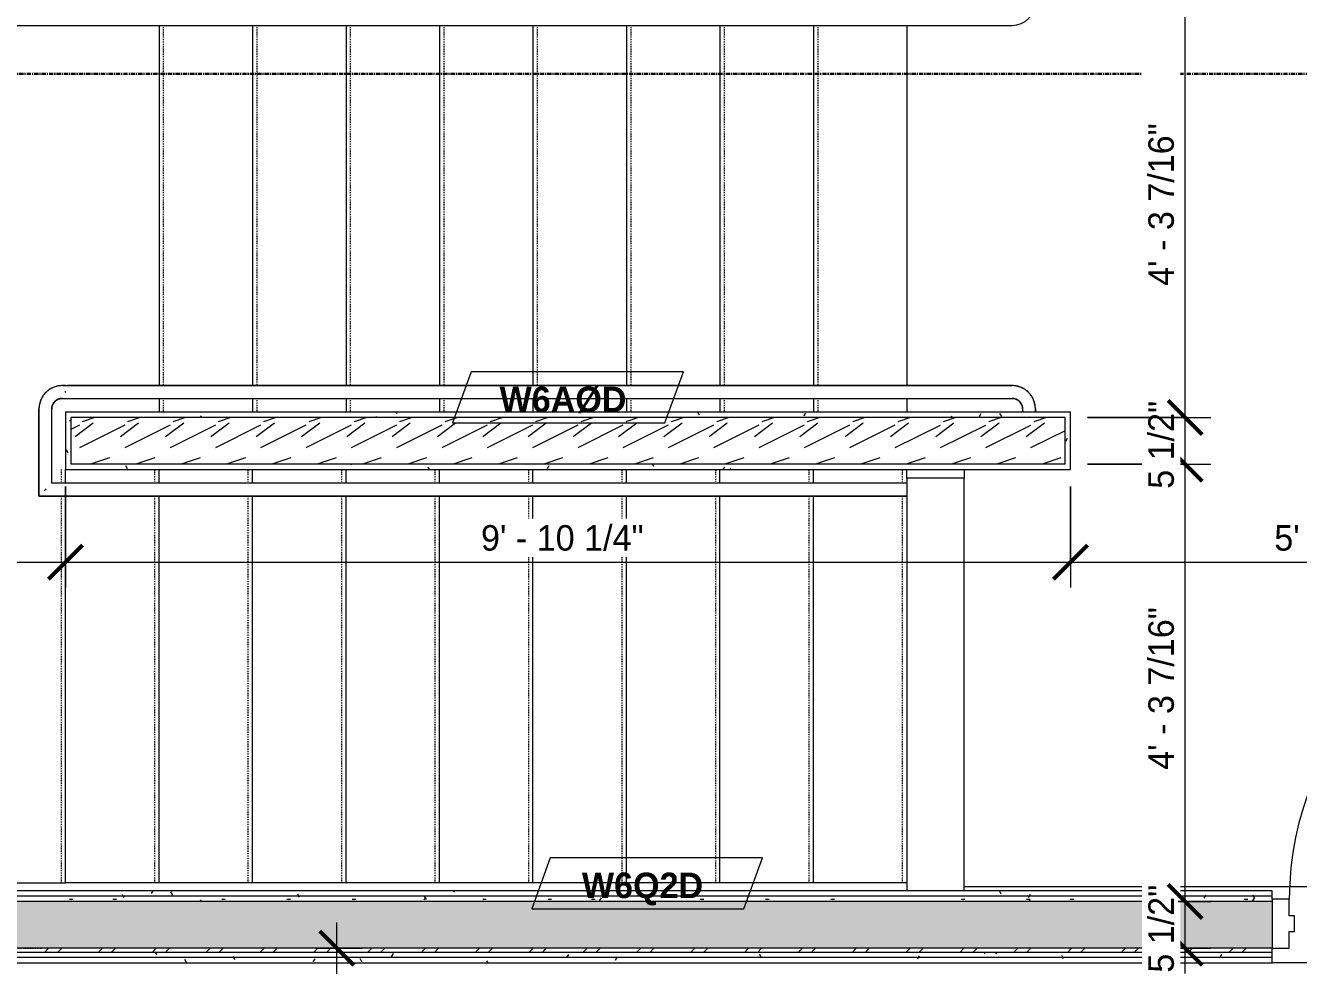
# Model space of a CAD drawing. Header units: inches. Extents: x -4058 to -1781, y 9814 to 12289.
# Drawn here: x -3776 to -3626.2, y 11430.3 to 11540.9 of the extents above; entities that cross this region are included whole.
import ezdxf

# ---------------------------------------------------------------- set-up
doc = ezdxf.new("R2010")
doc.units = ezdxf.units.IN
doc.header["$MEASUREMENT"] = 0
for name, pattern in [('Dash 3_32_', [0.1875, 0.09375, -0.09375]), ('Grid Line 1_2_', [0.875, 0.5, -0.125, 0.125, -0.125]), ('Grid Line 1_2__2_', [0.875, 0.5, -0.125, 0.125, -0.125]), ('Overhead 1_16_', [0.101562, 0.0625, -0.039062])]:
    doc.linetypes.add(name, pattern=pattern)
for name, color, linetype, lineweight in [('0-1', 7, 'Continuous', 5), ('0-2', 7, 'Continuous', 9), ('A-ANNO-DIMS', 211, 'Continuous', 9), ('A-ANNO-DIMS-32', 211, 'Continuous', 9), ('A-DETL-1', 90, 'Dash 3_32_', 9), ('A-DOOR-1', 7, 'Continuous', 9), ('A-DOOR-FRAM-1', 7, 'Continuous', 9), ('A-FLOR-1', 7, 'Continuous', 9), ('A-FLOR-HRAL-1', 7, 'Continuous', 9), ('A-WALL-1', 7, 'Continuous', 9), ('A-WALL-IDEN', 211, 'Continuous', 9), ('A-WALL-PATT-1', 9, 'Continuous', 9), ('I-WALL-2', 7, 'Continuous', 9), ('Q-CASE-1', 7, 'Continuous', 9), ('S-GRID-1', 1, 'Grid Line 1_2_', 9), ('S-GRID-2', 1, 'Grid Line 1_2__2_', 30), ('S-STRS-1', 7, 'Continuous', 9), ('S-STRS-2', 7, 'Overhead 1_16_', 9)]:
    doc.layers.add(name, color=color, linetype=linetype, lineweight=lineweight)
doc.styles.add('Century Gothic', font='ufonts.com_century-gothic.ttf', dxfattribs={"height": 3})
doc.styles.add('Century Gothic_B', font='GOTHICB.TTF', dxfattribs={"height": 3})
doc.dimstyles.new('THE_DIMENSION_STRING_4', dxfattribs={"dimscale": 12, "dimtxt": 3.132505, "dimasz": 0.333333, "dimexe": 0.25, "dimexo": 0.166667, "dimgap": 0.041667, "dimtad": 1, "dimdec": 4, "dimrnd": 0.0625, "dimzin": 3, "dimdsep": 46, "dimlunit": 4, "dimtxsty": 'Century Gothic', "dimblk1": 'OBLIQUE', "dimblk2": 'OBLIQUE', "dimsah": 1, "dimcen": 0.09, "dimdle": 0.25, "dimazin": 0, "dimtfac": 1, "dimtdec": 4, "dimtix": 1, "dimtmove": 0, "dimatfit": 3, "dimfxl": 1, "dimtvp": 1, "dimtfill": 1, "dimfrac": 2, "dimtolj": 1, "dimtzin": 0, "dimarcsym": 2})
doc.dimstyles.new('THE_DIMENSION_STRING_5', dxfattribs={"dimscale": 12, "dimtxt": 3.132505, "dimasz": 0.333333, "dimexe": 0.25, "dimexo": 0.166667, "dimgap": 0.041667, "dimtad": 1, "dimdec": 4, "dimrnd": 0.0625, "dimzin": 3, "dimdsep": 46, "dimlunit": 4, "dimtxsty": 'Century Gothic', "dimblk1": 'OBLIQUE', "dimblk2": 'OBLIQUE', "dimsah": 1, "dimcen": 0.09, "dimdle": 0.25, "dimazin": 0, "dimtfac": 1, "dimtdec": 4, "dimtix": 1, "dimtmove": 0, "dimatfit": 3, "dimfxl": 1, "dimtvp": 1, "dimtfill": 1, "dimfrac": 2, "dimtolj": 1, "dimtzin": 0, "dimarcsym": 2})
pattern_1 = [(0, (0, 0), (10.24, 2.56), [0.422, -7.258, 0.422, -7.258, -40.96]), (0, (0, 0), (10.24, 2.56), [-15.36, 0.422, -14.938, 0.422, -7.258, -17.92]), (0, (0, 0), (10.24, 2.56), [-38.4, 0.422, -4.698, 0.422, -12.378]), (120, (3.84, 1.28), (-7.33702503, 7.58810013), [0.422, -7.258, 0.422, -7.258, -40.96]), (120, (3.84, 1.28), (-7.33702503, 7.58810013), [-15.36, 0.422, -14.938, 0.422, -7.258, -17.92]), (120, (3.84, 1.28), (-7.33702503, 7.58810013), [-38.4, 0.422, -4.698, 0.422, -12.378]), (240, (5.12, 6.4), (-2.90297497, -10.14810013), [0.422, -7.258, 0.422, -7.258, -40.96]), (240, (5.12, 6.4), (-2.90297497, -10.14810013), [-15.36, 0.422, -14.938, 0.422, -7.258, -17.92]), (240, (5.12, 6.4), (-2.90297497, -10.14810013), [-38.4, 0.422, -4.698, 0.422, -12.378])]

# ---------------------------------------------------------------- blocks, each defined once
blk = doc.blocks.new('CTR - 1st Phase - Shell_rvt-1-UNITS PLANS - 3RD FLOOR')
at = {"layer": 'A-FLOR-1'}
blk.add_line((-3589.32, 11430.56), (-3629.32, 11430.56), dxfattribs=at)
at = {"layer": 'S-GRID-1'}
blk.add_line((-1781.27, 11535.19), (-4041.78, 11535.19), dxfattribs=at)
blk = doc.blocks.new('Top Rail Type - Top Rail_Internal_-2687278-UNITS PLANS - 3RD FLOOR')
at = {"layer": 'A-FLOR-HRAL-1'}
for p, q in [((-3771.3, 11498.5), (-3771.7, 11498.5)), ((-3759.92, 11498.5), (-3771.11, 11498.5)), ((-3672.41, 11498.5), (-3759.92, 11498.5)), ((-3659.95, 11498.5), (-3671.75, 11498.5)), ((-3771.7, 11497), (-3771.3, 11497)), ((-3771.11, 11497), (-3759.92, 11497)), ((-3759.92, 11497), (-3672.41, 11497)), ((-3671.75, 11497), (-3659.95, 11497)), ((-3774.45, 11495.75), (-3774.45, 11485.5)), ((-3772.95, 11487), (-3772.95, 11495.75)), ((-3658.7, 11495.75), (-3658.7, 11495.38)), ((-3657.2, 11495.38), (-3657.2, 11495.75)), ((-3771.9, 11487), (-3772.95, 11487)), ((-3672.32, 11487), (-3771.23, 11487)), ((-3774.45, 11485.5), (-3771.9, 11485.5)), ((-3771.23, 11485.5), (-3672.32, 11485.5))]:
    blk.add_line(p, q, dxfattribs=at)
at = {"layer": 'A-FLOR-HRAL-1', "flags": 128}
for points in [[(-3771.7, 11498.5), (-3771.81, 11498.5), (-3771.92, 11498.49), (-3772.03, 11498.48), (-3772.14, 11498.47), (-3772.25, 11498.45), (-3772.35, 11498.42), (-3772.46, 11498.39), (-3772.56, 11498.36), (-3772.67, 11498.33), (-3772.77, 11498.28), (-3772.87, 11498.24), (-3772.97, 11498.19), (-3773.07, 11498.14), (-3773.16, 11498.08), (-3773.25, 11498.02), (-3773.34, 11497.96), (-3773.43, 11497.89), (-3773.51, 11497.82), (-3773.59, 11497.75), (-3773.67, 11497.67), (-3773.75, 11497.59), (-3773.82, 11497.5), (-3773.89, 11497.42), (-3773.95, 11497.33), (-3774.01, 11497.24), (-3774.07, 11497.14), (-3774.12, 11497.05), (-3774.17, 11496.95), (-3774.22, 11496.85), (-3774.26, 11496.75), (-3774.3, 11496.65), (-3774.33, 11496.54), (-3774.36, 11496.43), (-3774.39, 11496.33), (-3774.41, 11496.22), (-3774.43, 11496.11), (-3774.44, 11496), (-3774.45, 11495.89), (-3774.45, 11495.78), (-3774.45, 11495.75)], [(-3671.75, 11498.5), (-3671.8, 11498.5), (-3671.84, 11498.5), (-3671.89, 11498.5), (-3671.94, 11498.5), (-3671.99, 11498.5), (-3672.04, 11498.5), (-3672.09, 11498.5), (-3672.14, 11498.5), (-3672.19, 11498.5), (-3672.23, 11498.5), (-3672.28, 11498.5), (-3672.32, 11498.5), (-3672.37, 11498.5), (-3672.41, 11498.5), (-3672.41, 11498.5)], [(-3657.2, 11495.75), (-3657.2, 11495.86), (-3657.21, 11495.97), (-3657.22, 11496.08), (-3657.23, 11496.19), (-3657.25, 11496.3), (-3657.28, 11496.41), (-3657.31, 11496.51), (-3657.34, 11496.62), (-3657.38, 11496.72), (-3657.42, 11496.82), (-3657.46, 11496.92), (-3657.51, 11497.02), (-3657.56, 11497.12), (-3657.62, 11497.21), (-3657.68, 11497.3), (-3657.74, 11497.39), (-3657.81, 11497.48), (-3657.88, 11497.57), (-3657.96, 11497.65), (-3658.03, 11497.72), (-3658.11, 11497.8), (-3658.2, 11497.87), (-3658.28, 11497.94), (-3658.37, 11498), (-3658.46, 11498.07), (-3658.56, 11498.12), (-3658.65, 11498.18), (-3658.75, 11498.23), (-3658.85, 11498.27), (-3658.95, 11498.32), (-3659.06, 11498.35), (-3659.16, 11498.39), (-3659.27, 11498.42), (-3659.37, 11498.44), (-3659.48, 11498.46), (-3659.59, 11498.48), (-3659.7, 11498.49), (-3659.81, 11498.5), (-3659.92, 11498.5), (-3659.95, 11498.5)], [(-3772.95, 11495.75), (-3772.95, 11495.8), (-3772.94, 11495.85), (-3772.94, 11495.9), (-3772.93, 11495.95), (-3772.92, 11496), (-3772.91, 11496.05), (-3772.9, 11496.1), (-3772.89, 11496.15), (-3772.87, 11496.19), (-3772.85, 11496.24), (-3772.83, 11496.28), (-3772.81, 11496.33), (-3772.78, 11496.37), (-3772.76, 11496.42), (-3772.73, 11496.46), (-3772.7, 11496.5), (-3772.67, 11496.54), (-3772.64, 11496.58), (-3772.6, 11496.61), (-3772.57, 11496.65), (-3772.53, 11496.68), (-3772.5, 11496.72), (-3772.46, 11496.75), (-3772.42, 11496.78), (-3772.37, 11496.8), (-3772.33, 11496.83), (-3772.29, 11496.85), (-3772.24, 11496.88), (-3772.2, 11496.9), (-3772.15, 11496.92), (-3772.1, 11496.93), (-3772.06, 11496.95), (-3772.01, 11496.96), (-3771.96, 11496.97), (-3771.91, 11496.98), (-3771.86, 11496.99), (-3771.81, 11497), (-3771.76, 11497), (-3771.71, 11497), (-3771.7, 11497)], [(-3672.41, 11497), (-3672.37, 11497), (-3672.33, 11497), (-3672.28, 11497), (-3672.24, 11497), (-3672.19, 11497), (-3672.14, 11497), (-3672.09, 11497), (-3672.05, 11497), (-3672, 11497), (-3671.95, 11497), (-3671.9, 11497), (-3671.85, 11497), (-3671.8, 11497), (-3671.75, 11497), (-3671.75, 11497)], [(-3659.95, 11497), (-3659.9, 11497), (-3659.85, 11497), (-3659.8, 11496.99), (-3659.75, 11496.99), (-3659.7, 11496.98), (-3659.65, 11496.97), (-3659.6, 11496.95), (-3659.56, 11496.94), (-3659.51, 11496.92), (-3659.46, 11496.9), (-3659.42, 11496.88), (-3659.37, 11496.86), (-3659.33, 11496.84), (-3659.28, 11496.81), (-3659.24, 11496.78), (-3659.2, 11496.75), (-3659.16, 11496.72), (-3659.12, 11496.69), (-3659.09, 11496.66), (-3659.05, 11496.62), (-3659.02, 11496.59), (-3658.99, 11496.55), (-3658.95, 11496.51), (-3658.92, 11496.47), (-3658.9, 11496.43), (-3658.87, 11496.38), (-3658.85, 11496.34), (-3658.82, 11496.3), (-3658.8, 11496.25), (-3658.78, 11496.2), (-3658.77, 11496.16), (-3658.75, 11496.11), (-3658.74, 11496.06), (-3658.73, 11496.01), (-3658.72, 11495.96), (-3658.71, 11495.91), (-3658.7, 11495.87), (-3658.7, 11495.82), (-3658.7, 11495.77), (-3658.7, 11495.75)], [(-3771.23, 11487), (-3771.28, 11487), (-3771.32, 11487), (-3771.37, 11487), (-3771.41, 11487), (-3771.46, 11487), (-3771.51, 11487), (-3771.55, 11487), (-3771.6, 11487), (-3771.65, 11487), (-3771.7, 11487), (-3771.75, 11487), (-3771.8, 11487), (-3771.85, 11487), (-3771.9, 11487), (-3771.9, 11487)], [(-3771.9, 11485.5), (-3771.85, 11485.5), (-3771.8, 11485.5), (-3771.75, 11485.5), (-3771.7, 11485.5), (-3771.65, 11485.5), (-3771.61, 11485.5), (-3771.56, 11485.5), (-3771.51, 11485.5), (-3771.46, 11485.5), (-3771.42, 11485.5), (-3771.37, 11485.5), (-3771.33, 11485.5), (-3771.28, 11485.5), (-3771.24, 11485.5), (-3771.23, 11485.5)]]:
    blk.add_lwpolyline(points, dxfattribs=at)
at = {"layer": 'A-FLOR-HRAL-1'}
blk.add_open_spline([(-3771.32, 11497.67), (-3771.32, 11497.7), (-3771.32, 11497.75), (-3771.32, 11497.8), (-3771.32, 11497.83)], degree=3, dxfattribs=at)
blk.add_open_spline([(-3773.61, 11486.34), (-3773.62, 11486.33), (-3773.65, 11486.3), (-3773.7, 11486.25), (-3773.75, 11486.2), (-3773.78, 11486.17), (-3773.79, 11486.16)], degree=3, knots=[0.46086968, 0.46086968, 0.46086968, 0.46086968, 0.47916667, 0.5, 0.52083333, 0.53913032, 0.53913032, 0.53913032, 0.53913032], dxfattribs=at)
blk = doc.blocks.new('Top Rail Type - Top Rail_Internal_-V35-UNITS PLANS - 3RD FLOOR')
at = {"layer": 'A-FLOR-HRAL-1'}
for p, q in [((-3771.7, 11498.5), (-3771.32, 11498.5)), ((-3771.32, 11498.5), (-3672.81, 11498.5)), ((-3672.81, 11498.5), (-3671.75, 11498.5)), ((-3671.75, 11498.5), (-3659.95, 11498.5)), ((-3771.7, 11497), (-3771.32, 11497)), ((-3771.32, 11497), (-3672.81, 11497)), ((-3672.81, 11497), (-3671.75, 11497)), ((-3671.75, 11497), (-3659.95, 11497)), ((-3774.45, 11485.5), (-3774.45, 11495.75)), ((-3772.95, 11487), (-3772.95, 11495.75)), ((-3658.7, 11495.75), (-3658.7, 11495.38)), ((-3657.2, 11495.75), (-3657.2, 11495.38)), ((-3771.9, 11487), (-3772.95, 11487)), ((-3770.83, 11487), (-3771.9, 11487)), ((-3672.32, 11487), (-3770.83, 11487)), ((-3771.9, 11485.5), (-3774.45, 11485.5)), ((-3770.83, 11485.5), (-3771.9, 11485.5)), ((-3672.32, 11485.5), (-3770.83, 11485.5))]:
    blk.add_line(p, q, dxfattribs=at)
for centre, radius, start, end in [((-3771.7, 11495.75), 2.75, 90, 180), ((-3659.95, 11495.75), 2.75, 0, 90), ((-3771.7, 11495.75), 1.25, 90, 180), ((-3659.95, 11495.75), 1.25, 0, 90)]:
    blk.add_arc(centre, radius, start, end, dxfattribs=at)
blk = doc.blocks.new('Top Rail Type - Top Rail_Internal_-V38-UNITS PLANS - 3RD FLOOR')
at = {"layer": 'A-FLOR-HRAL-1'}
for p, q in [((-3784.95, 11544.25), (-3786.45, 11544.25)), ((-3786.45, 11544.25), (-3786.45, 11543.63)), ((-3784.95, 11544.25), (-3784.95, 11543.63)), ((-3658.7, 11544.25), (-3657.2, 11544.25)), ((-3658.7, 11543.63), (-3658.7, 11544.25)), ((-3657.2, 11543.63), (-3657.2, 11544.25)), ((-3783.7, 11542.38), (-3771.9, 11542.38)), ((-3771.9, 11542.38), (-3770.83, 11542.38)), ((-3770.83, 11542.38), (-3672.81, 11542.38)), ((-3672.81, 11542.38), (-3671.75, 11542.38)), ((-3671.75, 11542.38), (-3659.95, 11542.38)), ((-3783.7, 11540.88), (-3771.9, 11540.88)), ((-3771.9, 11540.88), (-3770.83, 11540.88)), ((-3770.83, 11540.88), (-3672.81, 11540.88)), ((-3672.81, 11540.88), (-3671.75, 11540.88)), ((-3671.75, 11540.88), (-3659.95, 11540.88))]:
    blk.add_line(p, q, dxfattribs=at)
for centre, radius, start, end in [((-3783.7, 11543.63), 2.75, 180, 270), ((-3783.7, 11543.63), 1.25, 180, 270), ((-3659.95, 11543.63), 2.75, 270, 0), ((-3659.95, 11543.63), 1.25, 270, 0)]:
    blk.add_arc(centre, radius, start, end, dxfattribs=at)
blk = doc.blocks.new('top of stairs parapet wall2 - top of stairs parapet wall-2386922-UNITS PLANS - 3RD FLOOR')
at = {"layer": 'Q-CASE-1'}
for p, q in [((-2583.7, 10168.59), (-2632.25, 10168.59)), ((-2583.7, 10161.84), (-2583.7, 10168.59)), ((-2632.25, 10161.84), (-2583.7, 10161.84))]:
    blk.add_line(p, q, dxfattribs=at)
blk = doc.blocks.new('HOLLOW METAL - STAIR DOOR 3-0 x 6-8-2686441-UNITS PLANS - 3RD FLOOR')
at = {"layer": 'A-DOOR-1'}
for p, q in [((18, 39.5), (16.25, 39.5)), ((16.25, 39.5), (16.25, 3.5)), ((18, 3.5), (18, 39.5)), ((16.25, 3.5), (18, 3.5))]:
    blk.add_line(p, q, dxfattribs=at)
blk.add_arc((18, 3.5), 36, 90, 180, dxfattribs=at)
at = {"layer": 'A-DOOR-FRAM-1'}
for p, q in [((-18, 3.5), (-20, 3.5)), ((-20, 3.5), (-20, -2.25)), ((-18, 1.5625), (-18, 3.5)), ((18, 3.5), (18, 1.5625)), ((20, 3.5), (18, 3.5)), ((20, -2.25), (20, 3.5)), ((-17.375, 1.5625), (-18, 1.5625)), ((-17.375, -0.3125), (-17.375, 1.5625)), ((18, 1.5625), (17.375, 1.5625)), ((17.375, 1.5625), (17.375, -0.3125)), ((-18, -2.25), (-18, -0.3125)), ((-18, -0.3125), (-17.375, -0.3125)), ((17.375, -0.3125), (18, -0.3125)), ((18, -0.3125), (18, -2.25)), ((-20, -2.25), (-18, -2.25)), ((18, -2.25), (20, -2.25))]:
    blk.add_line(p, q, dxfattribs=at)
blk = doc.blocks.new('CTR - 1st Phase -Stairs _ Elevators_rvt-1-UNITS PLANS - 3RD FLOOR')
at = {"layer": 'A-WALL-PATT-1'}
h = blk.add_hatch(dxfattribs=at)
h.set_pattern_fill('FP_1', color=256, style=0, pattern_type=2)
h.set_pattern_definition(pattern_1)
h.paths.add_polyline_path([(-3771.32, 11489.25), (-3770.7, 11489.25), (-3770.7, 11494.75), (-3653.7, 11494.75), (-3653.7, 11489.25), (-3653.07, 11489.25), (-3653.07, 11495.38), (-3771.32, 11495.38), (-3771.32, 11492.47)], flags=0)
h = blk.add_hatch(dxfattribs=at)
h.set_pattern_fill('FP_64', color=256, style=0, pattern_type=2)
h.set_pattern_definition([(216.87, (2.132, 5.331), (15.99318095, 10.66242857), [2.666, -23.99]), (206.565, (5.331, 3.732), (-5.33168525, -5.3312285), [5.96, -5.96]), (198.435, (5.331, 1.066), (-10.66224682, -5.33129343), [3.372, -13.487])])
h.paths.add_polyline_path([(-3657.83, 11489.25), (-3653.7, 11489.25), (-3653.7, 11494.75), (-3770.7, 11494.75), (-3770.7, 11489.25), (-3666.41, 11489.25)], flags=0)
h = blk.add_hatch(dxfattribs=at)
h.set_pattern_fill('FP_1', color=256, style=0, pattern_type=2)
h.set_pattern_definition(pattern_1)
h.paths.add_polyline_path([(-3653.07, 11488.63), (-3653.07, 11489.25), (-3771.32, 11489.25), (-3771.32, 11488.63), (-3657.83, 11488.63)], flags=0)
h = blk.add_hatch(dxfattribs=at)
h.set_pattern_fill('FP_1', color=256, style=0, pattern_type=2)
h.set_pattern_definition(pattern_1)
h.paths.add_polyline_path([(-3823.82, 11438.44), (-3629.32, 11438.44), (-3629.32, 11439.06), (-3823.82, 11439.06)], flags=0)
h.paths.add_polyline_path([(-3589.32, 11438.44), (-3581.95, 11438.44), (-3581.95, 11439.06), (-3589.32, 11439.06)], flags=0)
h = blk.add_hatch(dxfattribs=at)
h.set_pattern_fill('FP_1', color=256, style=0, pattern_type=2)
h.set_pattern_definition(pattern_1)
h.paths.add_polyline_path([(-3823.82, 11437.81), (-3629.32, 11437.81), (-3629.32, 11438.44), (-3823.82, 11438.44)], flags=0)
h.paths.add_polyline_path([(-3589.32, 11437.81), (-3581.95, 11437.81), (-3581.95, 11438.44), (-3589.32, 11438.44), (-3589.32, 11438.06)], flags=0)
h = blk.add_hatch(dxfattribs=at)
h.set_pattern_fill('FP_5', color=256, style=0, pattern_type=2)
h.set_pattern_definition([(161.57, (0.16, 0.16), (-1.279773737, -0.000426766), [0, -9.107, 1.011, 0]), (18.43, (-0.16, 0.16), (-1.279773737, 0.000426766), [0, -9.107, 1.011, 0]), (108.43, (0.16, 0.16), (0.639452382, -3.199964008), [3.035, -7.083]), (71.57, (-0.16, 0.16), (0.639452382, 3.199964008), [3.035, -7.083])])
h.paths.add_polyline_path([(-3823.82, 11432.31), (-3629.32, 11432.31), (-3629.32, 11437.81), (-3823.82, 11437.81)], flags=0)
h.paths.add_polyline_path([(-3589.32, 11432.31), (-3581.95, 11432.31), (-3581.95, 11437.81), (-3589.32, 11437.81), (-3589.32, 11434.25)], flags=0)
h = blk.add_hatch(dxfattribs=at)
h.set_pattern_fill('FP_63', color=256, style=0, pattern_type=2)
h.set_pattern_definition([(45, (0, 0), (-3.1678384, 3.1678384), []), (45, (0, 4.8), (-3.1678384, 3.1678384), [])])
h.paths.add_polyline_path([(-3823.82, 11431.81), (-3629.32, 11431.81), (-3629.32, 11432.31), (-3823.82, 11432.31)], flags=0)
h.paths.add_polyline_path([(-3589.32, 11431.81), (-3581.95, 11431.81), (-3581.95, 11432.31), (-3589.32, 11432.31)], flags=0)
h = blk.add_hatch(dxfattribs=at)
h.set_pattern_fill('FP_1', color=256, style=0, pattern_type=2)
h.set_pattern_definition(pattern_1)
h.paths.add_polyline_path([(-3823.82, 11431.19), (-3629.32, 11431.19), (-3629.32, 11431.81), (-3823.82, 11431.81)], flags=0)
h.paths.add_polyline_path([(-3589.32, 11431.19), (-3581.95, 11431.19), (-3581.95, 11431.81), (-3589.32, 11431.81)], flags=0)
h = blk.add_hatch(dxfattribs=at)
h.set_pattern_fill('FP_1', color=256, style=0, pattern_type=2)
h.set_pattern_definition(pattern_1)
h.paths.add_polyline_path([(-3823.82, 11430.56), (-3629.32, 11430.56), (-3629.32, 11431.19), (-3823.82, 11431.19)], flags=0)
h.paths.add_polyline_path([(-3589.32, 11430.56), (-3581.95, 11430.56), (-3581.95, 11431.19), (-3589.32, 11431.19)], flags=0)
at = {"layer": 'A-FLOR-1'}
for p, q in [((-3672.32, 11540.88), (-3672.32, 11498.5)), ((-3672.32, 11497), (-3672.32, 11495.38)), ((-3665.57, 11439.56), (-3593.07, 11439.56))]:
    blk.add_line(p, q, dxfattribs=at)
at = {"layer": 'A-WALL-1'}
for p, q in [((-3770.7, 11494.75), (-3770.7, 11489.25)), ((-3653.7, 11494.75), (-3770.7, 11494.75)), ((-3653.7, 11489.25), (-3653.7, 11494.75)), ((-3653.7, 11489.25), (-3770.7, 11489.25)), ((-3629.32, 11438.44), (-3823.82, 11438.44)), ((-3629.32, 11437.81), (-3823.82, 11437.81)), ((-3629.32, 11432.31), (-3823.82, 11432.31)), ((-3629.32, 11431.81), (-3823.82, 11431.81)), ((-3629.32, 11431.19), (-3823.82, 11431.19))]:
    blk.add_line(p, q, dxfattribs=at)
at = {"layer": 'I-WALL-2'}
for p, q in [((-3653.07, 11495.38), (-3771.32, 11495.38)), ((-3771.32, 11495.38), (-3771.32, 11494.75)), ((-3771.32, 11494.75), (-3771.32, 11489.25)), ((-3653.07, 11494.75), (-3653.07, 11495.38)), ((-3653.07, 11489.25), (-3653.07, 11494.75)), ((-3771.32, 11489.25), (-3771.32, 11488.63)), ((-3653.07, 11488.63), (-3653.07, 11489.25)), ((-3771.32, 11488.63), (-3653.07, 11488.63)), ((-3672.32, 11487.61), (-3672.32, 11488.63)), ((-3665.57, 11488.63), (-3665.57, 11487.61)), ((-3629.32, 11439.06), (-3823.82, 11439.06)), ((-3629.32, 11438.06), (-3629.32, 11439.06)), ((-3629.32, 11430.56), (-3629.32, 11432.31)), ((-3823.82, 11430.56), (-3629.32, 11430.56))]:
    blk.add_line(p, q, dxfattribs=at)
at = {"layer": 'S-STRS-1'}
for p, q in [((-3760.32, 11540.88), (-3760.32, 11498.5)), ((-3749.32, 11540.88), (-3749.32, 11498.5)), ((-3738.32, 11540.88), (-3738.32, 11498.5)), ((-3727.32, 11540.88), (-3727.32, 11498.5)), ((-3716.32, 11540.88), (-3716.32, 11498.5)), ((-3705.32, 11540.88), (-3705.32, 11498.5)), ((-3694.32, 11540.88), (-3694.32, 11498.5)), ((-3683.32, 11540.88), (-3683.32, 11498.5)), ((-3672.32, 11540.88), (-3672.32, 11498.5)), ((-3760.32, 11497), (-3760.32, 11495.38)), ((-3749.32, 11497), (-3749.32, 11495.38)), ((-3738.32, 11497), (-3738.32, 11495.38)), ((-3727.32, 11497), (-3727.32, 11495.38)), ((-3716.32, 11497), (-3716.32, 11495.38)), ((-3705.32, 11497), (-3705.32, 11495.38)), ((-3694.32, 11497), (-3694.32, 11495.38)), ((-3683.32, 11497), (-3683.32, 11495.38)), ((-3672.32, 11497), (-3672.32, 11495.38)), ((-3771.32, 11487), (-3771.32, 11488.63)), ((-3760.32, 11487), (-3760.32, 11488.63)), ((-3749.32, 11487), (-3749.32, 11488.63)), ((-3738.32, 11487), (-3738.32, 11488.63)), ((-3727.32, 11487), (-3727.32, 11488.63)), ((-3716.32, 11487), (-3716.32, 11488.63)), ((-3705.32, 11487), (-3705.32, 11488.63)), ((-3694.32, 11487), (-3694.32, 11488.63)), ((-3683.32, 11487), (-3683.32, 11488.63)), ((-3771.32, 11440), (-3771.32, 11485.5)), ((-3760.32, 11440), (-3760.32, 11485.5)), ((-3749.32, 11440), (-3749.32, 11485.5)), ((-3738.32, 11440), (-3738.32, 11485.5)), ((-3727.32, 11440), (-3727.32, 11485.5)), ((-3716.32, 11440), (-3716.32, 11485.5)), ((-3705.32, 11440), (-3705.32, 11485.5)), ((-3694.32, 11440), (-3694.32, 11485.5)), ((-3683.32, 11440), (-3683.32, 11485.5)), ((-3823.2, 11440), (-3771.32, 11440)), ((-3760.32, 11440), (-3771.32, 11440)), ((-3749.32, 11440), (-3760.32, 11440)), ((-3738.32, 11440), (-3749.32, 11440)), ((-3727.32, 11440), (-3738.32, 11440)), ((-3716.32, 11440), (-3727.32, 11440)), ((-3705.32, 11440), (-3716.32, 11440)), ((-3694.32, 11440), (-3705.32, 11440)), ((-3683.32, 11440), (-3694.32, 11440)), ((-3672.32, 11440), (-3683.32, 11440))]:
    blk.add_line(p, q, dxfattribs=at)
at = {"layer": 'S-STRS-2'}
for p, q in [((-3759.82, 11540.88), (-3759.82, 11498.5)), ((-3748.82, 11540.88), (-3748.82, 11498.5)), ((-3737.82, 11540.88), (-3737.82, 11498.5)), ((-3726.82, 11540.88), (-3726.82, 11498.5)), ((-3715.82, 11540.88), (-3715.82, 11498.5)), ((-3704.82, 11540.88), (-3704.82, 11498.5)), ((-3693.82, 11540.88), (-3693.82, 11498.5)), ((-3682.82, 11540.88), (-3682.82, 11498.5)), ((-3759.82, 11497), (-3759.82, 11495.38)), ((-3748.82, 11497), (-3748.82, 11495.38)), ((-3737.82, 11497), (-3737.82, 11495.38)), ((-3726.82, 11497), (-3726.82, 11495.38)), ((-3715.82, 11497), (-3715.82, 11495.38)), ((-3704.82, 11497), (-3704.82, 11495.38)), ((-3693.82, 11497), (-3693.82, 11495.38)), ((-3682.82, 11497), (-3682.82, 11495.38)), ((-3771.82, 11487), (-3771.82, 11488.63)), ((-3760.82, 11487), (-3760.82, 11488.63)), ((-3749.82, 11487), (-3749.82, 11488.63)), ((-3738.82, 11487), (-3738.82, 11488.63)), ((-3727.82, 11487), (-3727.82, 11488.63)), ((-3716.82, 11487), (-3716.82, 11488.63)), ((-3705.82, 11487), (-3705.82, 11488.63)), ((-3694.82, 11487), (-3694.82, 11488.63)), ((-3683.82, 11487), (-3683.82, 11488.63)), ((-3672.82, 11487), (-3672.82, 11488.63)), ((-3771.82, 11440), (-3771.82, 11485.5)), ((-3760.82, 11440), (-3760.82, 11485.5)), ((-3749.82, 11440), (-3749.82, 11485.5)), ((-3738.82, 11440), (-3738.82, 11485.5)), ((-3727.82, 11440), (-3727.82, 11485.5)), ((-3716.82, 11440), (-3716.82, 11485.5)), ((-3705.82, 11440), (-3705.82, 11485.5)), ((-3694.82, 11440), (-3694.82, 11485.5)), ((-3683.82, 11440), (-3683.82, 11485.5)), ((-3672.82, 11440), (-3672.82, 11485.5))]:
    blk.add_line(p, q, dxfattribs=at)
at = {"layer": '0-2'}
for name, p in [('Top Rail Type - Top Rail_Internal_-V38-UNITS PLANS - 3RD FLOOR', (0, 0)), ('Top Rail Type - Top Rail_Internal_-2687278-UNITS PLANS - 3RD FLOOR', (0, 0)), ('Top Rail Type - Top Rail_Internal_-V35-UNITS PLANS - 3RD FLOOR', (0, 0)), ('HOLLOW METAL - STAIR DOOR 3-0 x 6-8-2686441-UNITS PLANS - 3RD FLOOR', (-3609.32, 11434.56))]:
    blk.add_blockref(name, p, dxfattribs=at)
at = {"layer": '0-2', "rotation": 90}
blk.add_blockref('top of stairs parapet wall2 - top of stairs parapet wall-2386922-UNITS PLANS - 3RD FLOOR', (6496.27, 14071.31), dxfattribs=at)
blk = doc.blocks.new('CTR - 1st Phase - Structure_rvt-1-UNITS PLANS - 3RD FLOOR')
at = {"layer": 'S-GRID-2'}
blk.add_line((-1781.27, 11535.19), (-4041.78, 11535.19), dxfattribs=at)
blk = doc.blocks.new('Wall Tag - Arch Wall-3956453-UNITS PLANS - 3RD FLOOR')
at = {"layer": 'A-WALL-IDEN'}
for p, q in [((-0.3561, 0.0937), (-0.4244, -0.0937)), ((0.4244, 0.0937), (-0.3561, 0.0937)), ((0.3561, -0.0937), (0.4244, 0.0937)), ((-0.4244, -0.0937), (0.3561, -0.0937))]:
    blk.add_line(p, q, dxfattribs=at)
blk = doc.blocks.new('DIMBLOCK840-UNITS PLANS - 3RD FLOOR')
at = {"layer": 'A-ANNO-DIMS-32'}
for p, q in [((-3739.42, 11277.19), (-3739.42, 11435.31)), ((-3741.87, 11432.31), (-3736.42, 11432.31)), ((-3739.42, 11432.31), (-3741.87, 11432.31)), ((-3740.24, 11277.19), (-3736.42, 11277.19)), ((-3739.42, 11277.19), (-3740.24, 11277.19))]:
    blk.add_line(p, q, dxfattribs=at)
at = {"layer": 'A-ANNO-DIMS-32', "lineweight": 50}
for p, q in [((-3739.42, 11432.31), (-3741.42, 11434.31)), ((-3739.42, 11432.31), (-3737.42, 11430.31)), ((-3739.42, 11277.19), (-3741.42, 11279.19)), ((-3739.42, 11277.19), (-3737.42, 11275.19))]:
    blk.add_line(p, q, dxfattribs=at)
at = {"layer": 'A-ANNO-DIMS-32', "color": 0, "insert": (-3743.76, 11343.34), "char_height": 3, "width": 27.387, "attachment_point": 1, "rotation": 90, "line_spacing_factor": 0.984502, "style": 'Century Gothic', "bg_fill": 3, "box_fill_scale": 1.25, "bg_fill_color": 256, "bg_fill_true_color": 13158600, "bg_fill_transparency": 0}
blk.add_mtext('12\' - 11 1/8"', dxfattribs=at)
blk = doc.blocks.new('_Oblique')
at = {"color": 0, "linetype": 'ByBlock', "lineweight": -2}
blk.add_line((-0.5, -0.5), (0.5, 0.5), dxfattribs=at)
blk = doc.blocks.new('DIMBLOCK1034-UNITS PLANS - 3RD FLOOR')
at = {"layer": 'A-ANNO-DIMS-32'}
for p, q in [((-3485.7, 11430.19), (-3485.7, 11418.02)), ((-3485.7, 11421.02), (-3485.7, 11430.19)), ((-3664.77, 11421.84), (-3664.77, 11418.02)), ((-3664.77, 11421.02), (-3664.77, 11421.84)), ((-3664.77, 11421.02), (-3482.7, 11421.02))]:
    blk.add_line(p, q, dxfattribs=at)
at = {"layer": 'A-ANNO-DIMS-32', "lineweight": 50}
for p, q in [((-3664.77, 11421.02), (-3662.77, 11423.02)), ((-3485.7, 11421.02), (-3483.7, 11423.02)), ((-3664.77, 11421.02), (-3666.77, 11419.02)), ((-3485.7, 11421.02), (-3487.7, 11419.02))]:
    blk.add_line(p, q, dxfattribs=at)
at = {"layer": 'A-ANNO-DIMS-32', "color": 0, "insert": (-3587.82, 11425.36), "char_height": 3, "width": 30.1914, "attachment_point": 1, "line_spacing_factor": 0.984502, "style": 'Century Gothic', "bg_fill": 3, "box_fill_scale": 1.25, "bg_fill_color": 256, "bg_fill_true_color": 13158600, "bg_fill_transparency": 0}
blk.add_mtext('14\' - 11 1/16"', dxfattribs=at)
blk = doc.blocks.new('DIMBLOCK1063-UNITS PLANS - 3RD FLOOR')
at = {"layer": 'A-ANNO-DIMS-32', "lineweight": 50}
for p, q in [((-3639.56, 11437.81), (-3641.56, 11439.81)), ((-3639.56, 11437.81), (-3637.56, 11435.81)), ((-3639.56, 11432.31), (-3641.56, 11434.31)), ((-3639.56, 11432.31), (-3637.56, 11430.31))]:
    blk.add_line(p, q, dxfattribs=at)
at = {"layer": 'A-ANNO-DIMS-32'}
for p, q in [((-3640.39, 11437.81), (-3636.56, 11437.81)), ((-3639.56, 11437.81), (-3640.39, 11437.81)), ((-3639.56, 11429.31), (-3639.56, 11437.81)), ((-3640.39, 11432.31), (-3636.56, 11432.31)), ((-3639.56, 11432.31), (-3640.39, 11432.31))]:
    blk.add_line(p, q, dxfattribs=at)
at = {"layer": 'A-ANNO-DIMS-32', "color": 0, "insert": (-3643.91, 11429.42), "char_height": 3, "width": 13.5444, "attachment_point": 1, "rotation": 90, "line_spacing_factor": 0.984502, "style": 'Century Gothic', "bg_fill": 3, "box_fill_scale": 1.25, "bg_fill_color": 256, "bg_fill_true_color": 13158600, "bg_fill_transparency": 0}
blk.add_mtext('5 1/2"', dxfattribs=at)
blk = doc.blocks.new('DIMBLOCK1064-UNITS PLANS - 3RD FLOOR')
at = {"layer": 'A-ANNO-DIMS-32', "lineweight": 50}
for p, q in [((-3639.56, 11489.25), (-3641.56, 11491.25)), ((-3639.56, 11489.25), (-3637.56, 11487.25)), ((-3639.56, 11437.81), (-3641.56, 11439.81)), ((-3639.56, 11437.81), (-3637.56, 11435.81))]:
    blk.add_line(p, q, dxfattribs=at)
at = {"layer": 'A-ANNO-DIMS-32'}
for p, q in [((-3651.07, 11489.25), (-3636.56, 11489.25)), ((-3639.56, 11489.25), (-3651.07, 11489.25)), ((-3639.56, 11437.81), (-3639.56, 11489.25)), ((-3640.39, 11437.81), (-3636.56, 11437.81)), ((-3639.56, 11437.81), (-3640.39, 11437.81))]:
    blk.add_line(p, q, dxfattribs=at)
at = {"layer": 'A-ANNO-DIMS-32', "color": 0, "insert": (-3643.91, 11453.29), "char_height": 3, "width": 24.5827, "attachment_point": 1, "rotation": 90, "line_spacing_factor": 0.984502, "style": 'Century Gothic', "bg_fill": 3, "box_fill_scale": 1.25, "bg_fill_color": 256, "bg_fill_true_color": 13158600, "bg_fill_transparency": 0}
blk.add_mtext('4\' - 3 7/16"', dxfattribs=at)
blk = doc.blocks.new('DIMBLOCK1065-UNITS PLANS - 3RD FLOOR')
at = {"layer": 'A-ANNO-DIMS-32', "lineweight": 50}
for p, q in [((-3639.56, 11494.75), (-3641.56, 11496.75)), ((-3639.56, 11494.75), (-3637.56, 11492.75)), ((-3639.56, 11489.25), (-3641.56, 11491.25)), ((-3639.56, 11489.25), (-3637.56, 11487.25))]:
    blk.add_line(p, q, dxfattribs=at)
at = {"layer": 'A-ANNO-DIMS-32'}
for p, q in [((-3651.07, 11494.75), (-3636.56, 11494.75)), ((-3639.56, 11494.75), (-3651.07, 11494.75)), ((-3639.56, 11489.25), (-3639.56, 11494.75)), ((-3651.07, 11489.25), (-3636.56, 11489.25)), ((-3639.56, 11489.25), (-3651.07, 11489.25))]:
    blk.add_line(p, q, dxfattribs=at)
at = {"layer": 'A-ANNO-DIMS-32', "color": 0, "insert": (-3643.91, 11486.36), "char_height": 3, "width": 13.5444, "attachment_point": 1, "rotation": 90, "line_spacing_factor": 0.984502, "style": 'Century Gothic', "bg_fill": 3, "box_fill_scale": 1.25, "bg_fill_color": 256, "bg_fill_true_color": 13158600, "bg_fill_transparency": 0}
blk.add_mtext('5 1/2"', dxfattribs=at)
blk = doc.blocks.new('DIMBLOCK1066-UNITS PLANS - 3RD FLOOR')
at = {"layer": 'A-ANNO-DIMS-32', "lineweight": 50}
for p, q in [((-3639.56, 11546.19), (-3641.56, 11548.19)), ((-3639.56, 11546.19), (-3637.56, 11544.19)), ((-3639.56, 11494.75), (-3641.56, 11496.75)), ((-3639.56, 11494.75), (-3637.56, 11492.75))]:
    blk.add_line(p, q, dxfattribs=at)
at = {"layer": 'A-ANNO-DIMS-32'}
for p, q in [((-3640.39, 11546.19), (-3636.56, 11546.19)), ((-3639.56, 11546.19), (-3640.39, 11546.19)), ((-3639.56, 11494.75), (-3639.56, 11546.19)), ((-3651.07, 11494.75), (-3636.56, 11494.75)), ((-3639.56, 11494.75), (-3651.07, 11494.75))]:
    blk.add_line(p, q, dxfattribs=at)
at = {"layer": 'A-ANNO-DIMS-32', "color": 0, "insert": (-3643.91, 11510.23), "char_height": 3, "width": 24.5827, "attachment_point": 1, "rotation": 90, "line_spacing_factor": 0.984502, "style": 'Century Gothic', "bg_fill": 3, "box_fill_scale": 1.25, "bg_fill_color": 256, "bg_fill_true_color": 13158600, "bg_fill_transparency": 0}
blk.add_mtext('4\' - 3 7/16"', dxfattribs=at)
blk = doc.blocks.new('DIMBLOCK1084-UNITS PLANS - 3RD FLOOR')
at = {"layer": 'A-ANNO-DIMS-32'}
for p, q in [((-3771.32, 11486.63), (-3771.32, 11474.74)), ((-3771.32, 11477.74), (-3771.32, 11486.63)), ((-3823.82, 11478.57), (-3823.82, 11474.74)), ((-3823.82, 11477.74), (-3823.82, 11478.57)), ((-3823.82, 11477.74), (-3771.32, 11477.74))]:
    blk.add_line(p, q, dxfattribs=at)
at = {"layer": 'A-ANNO-DIMS-32', "lineweight": 50}
for p, q in [((-3823.82, 11477.74), (-3821.82, 11479.74)), ((-3771.32, 11477.74), (-3769.32, 11479.74)), ((-3823.82, 11477.74), (-3825.82, 11475.74)), ((-3771.32, 11477.74), (-3773.32, 11475.74))]:
    blk.add_line(p, q, dxfattribs=at)
at = {"layer": 'A-ANNO-DIMS-32', "color": 0, "insert": (-3806.65, 11482.08), "char_height": 3, "width": 21.7784, "attachment_point": 1, "line_spacing_factor": 0.984502, "style": 'Century Gothic', "bg_fill": 3, "box_fill_scale": 1.25, "bg_fill_color": 256, "bg_fill_true_color": 13158600, "bg_fill_transparency": 0}
blk.add_mtext('4\' - 4 1/2"', dxfattribs=at)
blk = doc.blocks.new('DIMBLOCK1085-UNITS PLANS - 3RD FLOOR')
at = {"layer": 'A-ANNO-DIMS-32'}
for p, q in [((-3771.32, 11486.63), (-3771.32, 11474.74)), ((-3771.32, 11477.74), (-3771.32, 11486.63)), ((-3653.07, 11486.63), (-3653.07, 11474.74)), ((-3653.07, 11477.74), (-3653.07, 11486.63)), ((-3771.32, 11477.74), (-3653.07, 11477.74))]:
    blk.add_line(p, q, dxfattribs=at)
at = {"layer": 'A-ANNO-DIMS-32', "lineweight": 50}
for p, q in [((-3771.32, 11477.74), (-3769.32, 11479.74)), ((-3653.07, 11477.74), (-3651.07, 11479.74)), ((-3771.32, 11477.74), (-3773.32, 11475.74)), ((-3653.07, 11477.74), (-3655.07, 11475.74))]:
    blk.add_line(p, q, dxfattribs=at)
at = {"layer": 'A-ANNO-DIMS-32', "color": 0, "insert": (-3722.44, 11482.08), "char_height": 3, "width": 24.5827, "attachment_point": 1, "line_spacing_factor": 0.984502, "style": 'Century Gothic', "bg_fill": 3, "box_fill_scale": 1.25, "bg_fill_color": 256, "bg_fill_true_color": 13158600, "bg_fill_transparency": 0}
blk.add_mtext('9\' - 10 1/4"', dxfattribs=at)
blk = doc.blocks.new('DIMBLOCK1086-UNITS PLANS - 3RD FLOOR')
at = {"layer": 'A-ANNO-DIMS-32'}
for p, q in [((-3653.07, 11486.63), (-3653.07, 11474.74)), ((-3653.07, 11477.74), (-3653.07, 11486.63)), ((-3586.95, 11478.57), (-3586.95, 11474.74)), ((-3586.95, 11477.74), (-3586.95, 11478.57)), ((-3653.07, 11477.74), (-3586.95, 11477.74))]:
    blk.add_line(p, q, dxfattribs=at)
at = {"layer": 'A-ANNO-DIMS-32', "lineweight": 50}
for p, q in [((-3653.07, 11477.74), (-3651.07, 11479.74)), ((-3586.95, 11477.74), (-3584.95, 11479.74)), ((-3653.07, 11477.74), (-3655.07, 11475.74)), ((-3586.95, 11477.74), (-3588.95, 11475.74))]:
    blk.add_line(p, q, dxfattribs=at)
at = {"layer": 'A-ANNO-DIMS-32', "color": 0, "insert": (-3629.09, 11482.08), "char_height": 3, "width": 21.7784, "attachment_point": 1, "line_spacing_factor": 0.984502, "style": 'Century Gothic', "bg_fill": 3, "box_fill_scale": 1.25, "bg_fill_color": 256, "bg_fill_true_color": 13158600, "bg_fill_transparency": 0}
blk.add_mtext('5\' - 6 1/8"', dxfattribs=at)

msp = doc.modelspace()

# ---------------------------------------------------------------- linework, layer by layer
at = {"layer": 'A-DETL-1'}
msp.add_line((-3780.11349, 11432.3144), (-3774.11349, 11432.3144), dxfattribs=at)

# ---------------------------------------------------------------- block references
at = {"layer": '0-1'}
for name in ['CTR - 1st Phase - Shell_rvt-1-UNITS PLANS - 3RD FLOOR', 'CTR - 1st Phase - Structure_rvt-1-UNITS PLANS - 3RD FLOOR', 'CTR - 1st Phase -Stairs _ Elevators_rvt-1-UNITS PLANS - 3RD FLOOR']:
    msp.add_blockref(name, (0, 0), dxfattribs=at)
at = {"layer": 'A-WALL-IDEN', "xscale": 31.99999999999999, "yscale": 31.99999999999999, "zscale": 31.99999999999999}
for p in [(-3712.19874, 11497.12892), (-3702.88663, 11439.94142)]:
    msp.add_blockref('Wall Tag - Arch Wall-3956453-UNITS PLANS - 3RD FLOOR', p, dxfattribs=at)

# ---------------------------------------------------------------- texts
at = {"layer": 'A-WALL-IDEN', "char_height": 3, "attachment_point": 1, "style": 'Century Gothic_B'}
for s, insert, width in [('W6AØD', (-3720.25245, 11498.37645), 19.392), ('W6Q2D', (-3710.56239, 11441.18895), 18.483)]:
    msp.add_mtext(s, dxfattribs=dict(at, insert=insert, width=width))

# ---------------------------------------------------------------- next in the draw order: dimensions: what is measured, and where the dimension line sits
at = {"layer": 'A-ANNO-DIMS'}
for base, p1, p2, dimstyle, override, picture, middle in [((-3771.32374, 11477.73733), (-3823.82374, 11480.56576), (-3771.32374, 11488.6269), 'THE_DIMENSION_STRING_5', {"dimpost": '<>', "dimfxl": 53.11527}, 'DIMBLOCK1084-UNITS PLANS - 3RD FLOOR', (-3797.57374, 11479.979)), ((-3485.69874, 11421.01639), (-3664.77374, 11423.84482), (-3485.69874, 11432.1894), 'THE_DIMENSION_STRING_4', {"dimpost": '<>', "dimfxl": 179.269316}, 'DIMBLOCK1034-UNITS PLANS - 3RD FLOOR', (-3575.23624, 11423.25806))]:
    dim = msp.add_linear_dim(base=base, p1=p1, p2=p2, dimstyle=dimstyle, override=override, dxfattribs=at)
    dim.commit()
    dim.dimension.update_dxf_attribs({"geometry": picture, "text_midpoint": middle})
dim = msp.add_linear_dim(base=(-3739.41631, 11432.3144), p1=(-3742.24474, 11277.1894), p2=(-3743.86974, 11432.3144), angle=90, dimstyle='THE_DIMENSION_STRING_4', override={"dimpost": '<>', "dimfxl": 155.133511}, dxfattribs=at)
dim.commit()
dim.dimension.update_dxf_attribs({"geometry": 'DIMBLOCK840-UNITS PLANS - 3RD FLOOR', "text_midpoint": (-3741.65798, 11354.7519)})

# ---------------------------------------------------------------- next in the draw order: dimensions: what is measured, and where the dimension line sits
dim = msp.add_linear_dim(base=(-3639.5625, 11437.8144), p1=(-3642.39093, 11432.3144), p2=(-3642.39093, 11437.8144), angle=90, dimstyle='THE_DIMENSION_STRING_5', override={"dimpost": '<>', "dimfxl": 5.5}, dxfattribs=at)
dim.commit()
dim.dimension.update_dxf_attribs({"geometry": 'DIMBLOCK1063-UNITS PLANS - 3RD FLOOR', "text_midpoint": (-3641.80417, 11435.0644)})

# ---------------------------------------------------------------- next in the draw order: dimensions: what is measured, and where the dimension line sits
dim = msp.add_linear_dim(base=(-3639.5625, 11489.2519), p1=(-3642.39093, 11437.8144), p2=(-3653.07374, 11489.2519), angle=90, dimstyle='THE_DIMENSION_STRING_5', override={"dimpost": '<>', "dimfxl": 52.53512}, dxfattribs=at)
dim.commit()
dim.dimension.update_dxf_attribs({"geometry": 'DIMBLOCK1064-UNITS PLANS - 3RD FLOOR', "text_midpoint": (-3641.80417, 11463.53315)})

# ---------------------------------------------------------------- next in the draw order: dimensions: what is measured, and where the dimension line sits
dim = msp.add_linear_dim(base=(-3639.5625, 11494.7519), p1=(-3653.07374, 11489.2519), p2=(-3653.07374, 11494.7519), angle=90, dimstyle='THE_DIMENSION_STRING_5', override={"dimpost": '<>', "dimfxl": 5.5}, dxfattribs=at)
dim.commit()
dim.dimension.update_dxf_attribs({"geometry": 'DIMBLOCK1065-UNITS PLANS - 3RD FLOOR', "text_midpoint": (-3641.80417, 11492.0019)})

# ---------------------------------------------------------------- next in the draw order: dimensions: what is measured, and where the dimension line sits
dim = msp.add_linear_dim(base=(-3639.5625, 11546.1894), p1=(-3653.07374, 11494.7519), p2=(-3642.39093, 11546.1894), angle=90, dimstyle='THE_DIMENSION_STRING_5', override={"dimpost": '<>', "dimfxl": 52.53512}, dxfattribs=at)
dim.commit()
dim.dimension.update_dxf_attribs({"geometry": 'DIMBLOCK1066-UNITS PLANS - 3RD FLOOR', "text_midpoint": (-3641.80417, 11520.47065)})
dim = msp.add_linear_dim(base=(-3653.07374, 11477.73733), p1=(-3771.32374, 11488.6269), p2=(-3653.07374, 11488.6269), dimstyle='THE_DIMENSION_STRING_5', override={"dimpost": '<>', "dimfxl": 118.25}, dxfattribs=at)
dim.commit()
dim.dimension.update_dxf_attribs({"geometry": 'DIMBLOCK1085-UNITS PLANS - 3RD FLOOR', "text_midpoint": (-3712.19874, 11479.979)})

# ---------------------------------------------------------------- next in the draw order: dimensions: what is measured, and where the dimension line sits
dim = msp.add_linear_dim(base=(-3586.94874, 11477.73733), p1=(-3653.07374, 11488.6269), p2=(-3586.94874, 11480.56576), dimstyle='THE_DIMENSION_STRING_5', override={"dimpost": '<>', "dimfxl": 66.614545}, dxfattribs=at)
dim.commit()
dim.dimension.update_dxf_attribs({"geometry": 'DIMBLOCK1086-UNITS PLANS - 3RD FLOOR', "text_midpoint": (-3620.01124, 11479.979)})

doc.saveas('drawing.dxf')
